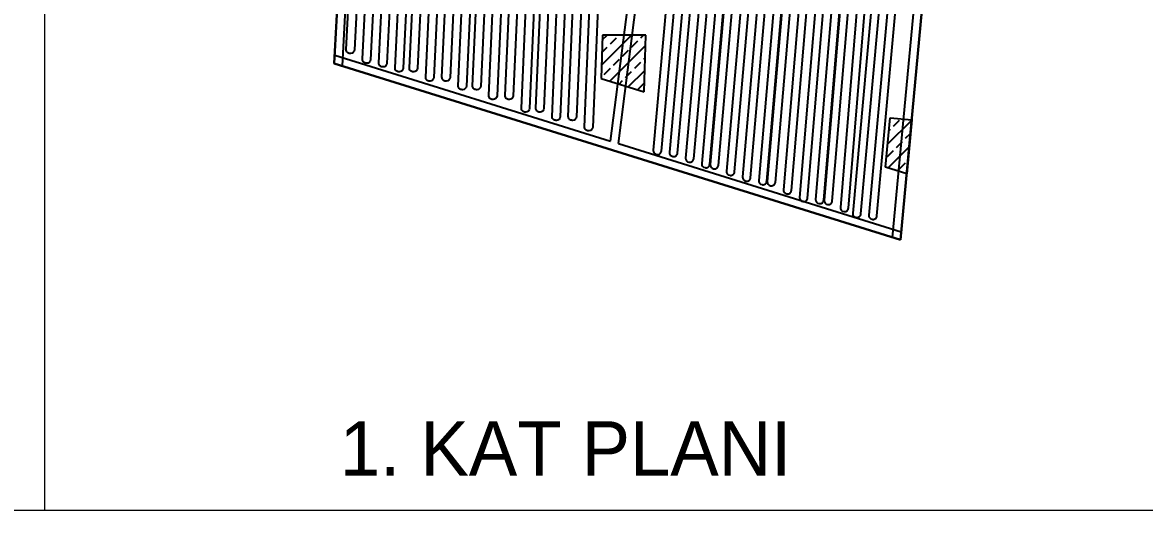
# Model space of a CAD drawing. Header units: centimetres. Extents: x 247996 to 315152, y -468471 to -440326.
# Drawn here: x 284837 to 286906, y -447827 to -446926 of the extents above; entities that cross this region are included whole.
import ezdxf

# ---------------------------------------------------------------- set-up
doc = ezdxf.new("R2010")
doc.units = ezdxf.units.CM
doc.layers.add('SCOTT-ANTED', color=144, linetype='CONTINUOUS', lineweight=0)
doc.layers.add('SCOTT-MKDU0', color=50, linetype='CONTINUOUS')
doc.layers.add('SCOTT-MTY-PEX-BORU', color=1, linetype='CONTINUOUS')

msp = doc.modelspace()

# ---------------------------------------------------------------- linework, layer by layer
at = {"layer": 'SCOTT-ANTED'}
for p, q in [((284877.3, -440326.5), (284877.3, -447826.5)), ((315151.7, -447826.5), (278382, -447826.5))]:
    msp.add_line(p, q, dxfattribs=at)
at = {"layer": 'SCOTT-MKDU0', "color": 8, "ltscale": 0.03}
for p, q in [((286456, -447327.5), (286843.2, -443160.1)), ((286843.2, -443160.1), (286456, -447327.5)), ((286441.3, -447322.9), (286604.5, -445566.7)), ((285935.7, -447149.6), (286122.8, -445681.2)), ((285921.2, -447145), (286096.8, -445766.7)), ((285469.3, -445867), (285411.7, -447001.9)), ((285483.5, -445882.7), (285426.5, -447006.5)), ((285411.7, -447001.9), (285418, -446878.1)), ((285906.2, -446949.7), (285903.9, -447029.6)), ((285904.6, -447004.8), (285959.6, -446949.7)), ((285905.9, -446958.5), (285914.7, -446949.7)), ((285986.2, -446949.7), (285906.2, -446949.7)), ((285920.8, -446966), (285932.1, -446954.8)), ((285960.1, -446971.7), (285971.4, -446960.4)), ((285977, -446954.8), (285982.1, -446949.7)), ((285983.2, -447054.4), (285986.2, -446949.7)), ((285905.2, -446981.7), (285915.2, -446971.7)), ((285919.7, -447034.6), (285985.6, -446968.6)), ((285943.3, -446988.5), (285954.5, -446977.3)), ((285411.7, -447001.9), (286456, -447327.5)), ((286456, -447327.5), (285411.7, -447001.9)), ((285412.5, -446986.4), (285921.2, -447145)), ((285926.5, -447005.3), (285937.7, -446994.1)), ((285965.7, -447010.9), (285977, -446999.7)), ((285982.6, -446994.1), (285985, -446991.7)), ((285909.6, -447022.2), (285920.8, -447010.9)), ((285948.9, -447027.8), (285960.1, -447016.6)), ((285953.9, -447045.2), (285984.3, -447014.8)), ((285903.9, -447027.9), (285904, -447027.8)), ((285903.9, -447029.6), (285983.2, -447054.4)), ((285936.8, -447039.9), (285943.3, -447033.4)), ((285971.4, -447050.2), (285982.6, -447039)), ((286428.3, -447193.2), (286436.7, -447102.1)), ((286432.2, -447150.6), (286476.5, -447106.3)), ((286436.7, -447102.1), (286476.6, -447105.8)), ((286442.8, -447117.6), (286454, -447106.4)), ((286476.6, -447105.8), (286467.3, -447205.3)), ((286434.5, -447125.9), (286437.2, -447123.2)), ((286448.4, -447156.9), (286459.7, -447145.7)), ((286465.3, -447140), (286474.2, -447131.1)), ((285935.7, -447149.6), (286457.4, -447312.2)), ((286431.6, -447173.7), (286442.8, -447162.5)), ((286433.1, -447194.7), (286471.9, -447155.9)), ((286454, -447196.2), (286465.3, -447184.9)), ((286467.3, -447205.3), (286428.3, -447193.2))]:
    msp.add_line(p, q, dxfattribs=at)
at = {"layer": 'SCOTT-MTY-PEX-BORU'}
for points in [[(285830.1, -446357.9), (285798.3, -447085, -0.399233), (285791.3, -447091.6), (285790.3, -447091.6, -0.429354), (285783.3, -447084.3), (285815.1, -446358.6, 0.429354)], [(285860.1, -446357.9), (285828.3, -447100.3, -0.399233), (285821.3, -447106.9), (285820.3, -447106.9, -0.429354), (285813.3, -447099.6), (285845.1, -446358.6, 0.429354)], [(285890.1, -446357.9), (285858.3, -447100.3, -0.399233), (285851.3, -447106.9), (285850.3, -447106.9, -0.429354), (285843.3, -447099.6), (285875.1, -446358.6, 0.429354)], [(285920.8, -446343.6), (285888.3, -447119.5, -0.399233), (285881.3, -447126.2), (285880.3, -447126.2, -0.429354), (285873.3, -447118.8), (285905.1, -446358.6, 0.429354)], [(286072.8, -446348.9), (286000, -447162.1, 0.404344), (286006.1, -447169.7), (286007.1, -447169.8, 0.424152), (286014.9, -447163.5), (286086.4, -446365.7, -0.424152)], [(285802.8, -446373.6), (285771.8, -447085, -0.399233), (285764.8, -447091.6), (285763.8, -447091.6, -0.429354), (285756.8, -447084.3), (285787, -446388.6, 0.429354)], [(286101.3, -446367), (286029.8, -447165.8, 0.404344), (286035.9, -447173.4), (286036.8, -447173.5, 0.424152), (286044.7, -447167.2), (286116.1, -446369.4, -0.424152)], [(286131.1, -446370.8), (286059.5, -447176.5, 0.404344), (286065.6, -447184.1), (286066.6, -447184.2, 0.424152), (286074.5, -447177.9), (286145.9, -446373.1, -0.424152)], [(286160.8, -446374.5), (286089.3, -447186.6, 0.404344), (286095.4, -447194.1), (286096.4, -447194.3, 0.424152), (286104.2, -447187.9), (286175.7, -446376.8, -0.424152)], [(285684.8, -446403.6), (285655.3, -447043.7, -0.399233), (285648.3, -447050.3), (285647.3, -447050.3, -0.429354), (285640.3, -447043), (285669, -446418.5, 0.429354)], [(285712.1, -446387.9), (285681.8, -447043.7, -0.399233), (285674.8, -447050.3), (285673.8, -447050.3, -0.429354), (285666.8, -447043), (285697, -446388.6, 0.429354)], [(285742.1, -446387.9), (285711.8, -447061.8, -0.399233), (285704.8, -447068.4), (285703.8, -447068.4, -0.429354), (285696.8, -447061.1), (285727, -446388.6, 0.429354)], [(285772.1, -446387.9), (285741.8, -447061.8, -0.399233), (285734.8, -447068.4), (285733.8, -447068.4, -0.429354), (285726.8, -447061.1), (285757, -446388.6, 0.429354)], [(286175.2, -446391.8), (286105.1, -447188.5, 0.404344), (286111.2, -447196.1), (286112.1, -447196.2, 0.424152), (286120, -447189.9), (286188.7, -446408.6, -0.424152)], [(285594, -446417.8), (285565.3, -447010.9, -0.399233), (285558.3, -447017.5), (285557.3, -447017.5, -0.429354), (285550.3, -447010.1), (285579, -446418.5, 0.429354)], [(285624, -446417.8), (285595.3, -447027.8, -0.399233), (285588.3, -447034.5), (285587.3, -447034.5, -0.429354), (285580.3, -447027.1), (285609, -446418.5, 0.429354)], [(285654, -446417.8), (285625.3, -447027.8, -0.399233), (285618.3, -447034.5), (285617.3, -447034.5, -0.429354), (285610.3, -447027.1), (285639, -446418.5, 0.429354)], [(286203.7, -446410), (286134.8, -447200.6, 0.404344), (286140.9, -447208.2), (286141.9, -447208.3, 0.424152), (286149.8, -447202), (286218.5, -446412.3, -0.424152)], [(286233.4, -446413.7), (286164.6, -447211.3, 0.404344), (286170.7, -447218.9), (286171.7, -447219, 0.424152), (286179.5, -447212.7), (286248.3, -446416.1, -0.424152)], [(286263.2, -446417.4), (286194.4, -447217.8, 0.404344), (286200.5, -447225.4), (286201.5, -447225.5, 0.424152), (286209.3, -447219.2), (286278, -446419.8, -0.424152)], [(285476, -446447.8), (285448.8, -446976.9, -0.399233), (285441.8, -446983.5), (285440.8, -446983.5, -0.429354), (285433.8, -446976.2), (285461.4, -446441.1)], [(285566.8, -446433.5), (285538.8, -447010.9, -0.399233), (285531.8, -447017.5), (285530.8, -447017.5, -0.429354), (285523.8, -447010.1), (285551, -446448.5, 0.429354)], [(286277.6, -446434.8), (286210.1, -447219.8, 0.404344), (286216.2, -447227.4), (286217.2, -447227.5, 0.424152), (286225.1, -447221.2), (286291.1, -446451.6, -0.424152)], [(285506, -446447.8), (285478.8, -446995, -0.399233), (285471.8, -447001.6), (285470.8, -447001.6, -0.429354), (285463.8, -446994.3), (285491, -446448.5, 0.429354)], [(285536, -446447.8), (285508.8, -447001.8, -0.399233), (285501.8, -447008.4), (285500.8, -447008.4, -0.429354), (285493.8, -447001.1), (285521, -446448.5, 0.429354)], [(286306, -446453), (286239.9, -447234.7, 0.404344), (286246, -447242.3), (286247, -447242.4, 0.424152), (286254.8, -447236.1), (286320.9, -446455.3, -0.424152)], [(286335.8, -446456.7), (286269.7, -447248.9, 0.404344), (286275.8, -447256.5), (286276.8, -447256.6, 0.424152), (286284.6, -447250.3), (286350.6, -446459, -0.424152)], [(286365.6, -446460.4), (286299.4, -447252.6, 0.404344), (286305.5, -447260.2), (286306.5, -447260.3, 0.424152), (286314.4, -447254), (286380.4, -446462.7, -0.424152)], [(286379.9, -446477.8), (286315.2, -447254.6, 0.404344), (286321.3, -447262.2), (286322.3, -447262.3, 0.424152), (286330.1, -447256), (286393.5, -446494.6, -0.424152)], [(286408.4, -446496), (286345, -447267.4, 0.404344), (286351.1, -447275), (286352.1, -447275.1, 0.424152), (286359.9, -447268.8), (286423.2, -446498.3, -0.424152)], [(286438.2, -446499.7), (286367.7, -447278.1, 0.404344), (286373.8, -447285.7), (286374.8, -447285.8, 0.424152), (286382.7, -447279.5), (286453, -446502, -0.424152)], [(286467.9, -446503.4), (286397.5, -447281.8, 0.404344), (286403.6, -447289.4), (286404.6, -447289.5, 0.424152), (286412.4, -447283.2), (286483.4, -446498.5)]]:
    msp.add_lwpolyline(points, format="xyb", dxfattribs=at)

# ---------------------------------------------------------------- texts
at = {"layer": 'SCOTT-MKDU0', "color": 8, "ltscale": 0.03, "insert": (285422, -447661.9), "char_height": 100, "attachment_point": 1}
msp.add_mtext_dynamic_manual_height_columns('1. KAT PLANI', width=6918.504, gutter_width=6, heights=[0], dxfattribs=at)

doc.saveas('drawing.dxf')
